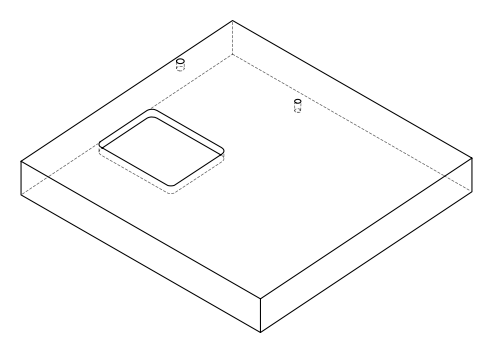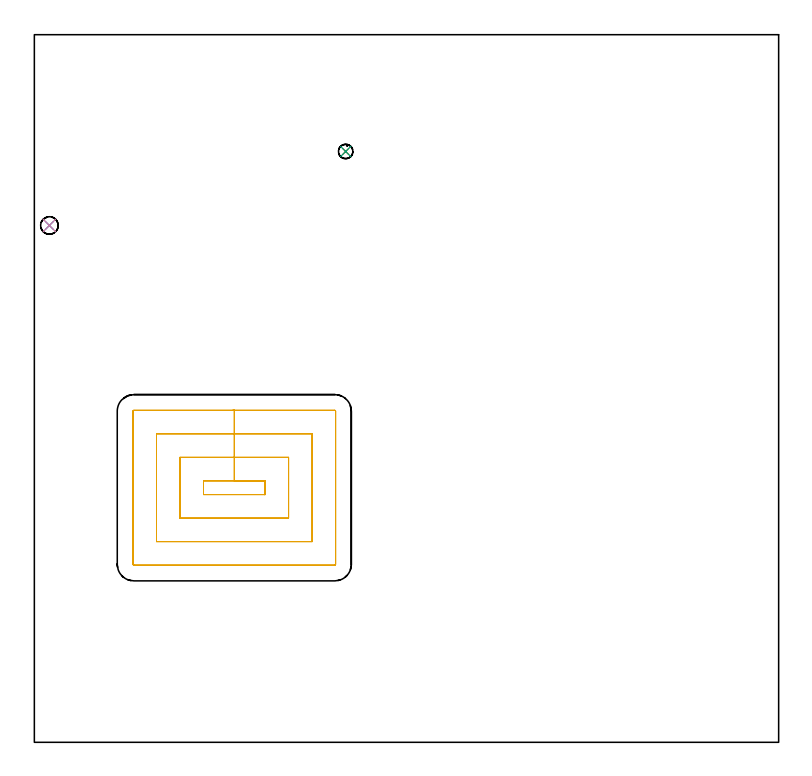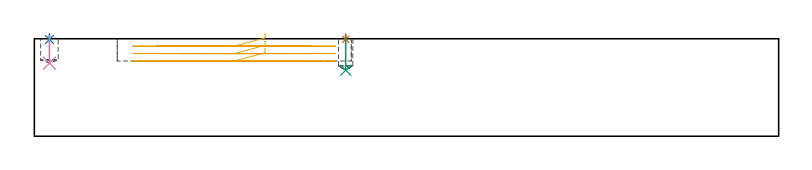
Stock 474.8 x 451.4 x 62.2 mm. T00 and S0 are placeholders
(PLAN: 5 operations, 3 tool changes, 7.5 min)
(1 SPOT_DRILL | STEP1POCKET | NXT0321_9005460120000 | 0.03 min | 1 mm3)
(2 SPOT_DRILL_1 | STEP1POCKET_1 | NXT0321_9005460120000 | 0.03 min | 1 mm3)
(3 DRILL_BLIND_HOLE_INTO_CENTER | STEP1POCKET | UGT0301_207 | 0.09 min | 1204 mm3)
(4 DRILL_BLIND_HOLE_INTO_CENTER_1 | STEP1POCKET_1 | NXT0301_083 | 0.07 min | 1395 mm3)
(5 MILL_RECTANGULAR_POCKET | POCKET_RECTANGULAR_STRAIGHT | UGT0201_104 | Follow Part, ap 5, ae 75% | 7.27 min | 250544 mm3)
(TOOL NXT0321_9005460120000 | NC Spot Drill, 142deg, 12mm, Carbide, Uncoated | D12 PA142 FL30 Z2)
(TOOL UGT0301_207 | Twist Drill 9.2 mm | D9.2 PA118 FL80 Z2)
(TOOL NXT0301_083 | Carbide Drill 11.2mm [860.1-1120-056A1-MM 2214] | D11.2 PA140 FL72 Z2)
(TOOL UGT0201_104 | End Mill 20 mm | D20 FL22 Z2)
(OP 1 SPOT_DRILL)
G17 G21 G94 G90
T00 M6
G54
G17 G0 G90 X198.6 Y376.9 S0 M3
G43 Z72.2 H0
G94 G81 G98 Z61.804 F250. R65.2
G80
M5
M2
(OP 2 SPOT_DRILL_1)
G17 G21 G94 G90
T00 M6
G54
G17 G0 G90 X9.6 Y329.7 S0 M3
G43 Z72.2 H0
G94 G81 G98 Z61.718 F250. R65.2
G80
M5
M2
(OP 3 DRILL_BLIND_HOLE_INTO_CENTER)
G17 G21 G94 G90
T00 M6
G54
G17 G0 G90 X198.6 Y376.9 S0 M3
G43 Z72.2 H0
G94 G81 G98 Z42.1 F250. R64.2
G80
M5
M2
(OP 4 DRILL_BLIND_HOLE_INTO_CENTER_1)
G17 G21 G94 G90
T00 M6
G54
G17 G0 G90 X9.6 Y329.7 S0 M3
G43 Z72.2 H1
G94 G81 G98 Z46.6 F250. R64.2
G80
M5
M2
(OP 5 MILL_RECTANGULAR_POCKET)
G17 G21 G94 G90
T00 M6
G54
G17 G0 G90 X146.789 Y158. S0 M3
G43 Z72.2 H0
Z65.2
G94 G1 X147.2 Z65.09 F250.
Y166.8 Z62.732
X127.55 Z57.467
X107.9 F500.
Y158.
X147.2
Y166.8
X127.55
Y181.8
X92.9
Y143.
X162.2
Y181.8
X127.55
Y196.8
X77.9
Y128.
X177.2
Y196.8
X127.55
Y211.8
X63.5
G3 X62.9 Y211.2 R0.6
G1 Y113.6
G3 X63.5 Y113. R0.6
G1 X191.6
G3 X192.2 Y113.6 R0.6
G1 Y211.2
G3 X191.6 Y211.8 R0.6
G1 X127.55
X126.55
G0 X146.789 Y158. Z60.467
G1 X147.2 Z60.356 F250.
Y166.8 Z57.999
X127.55 Z52.733
X107.9 F500.
Y158.
X147.2
Y166.8
X127.55
Y181.8
X92.9
Y143.
X162.2
Y181.8
X127.55
Y196.8
X77.9
Y128.
X177.2
Y196.8
X127.55
Y211.8
X63.5
G3 X62.9 Y211.2 R0.6
G1 Y113.6
G3 X63.5 Y113. R0.6
G1 X191.6
G3 X192.2 Y113.6 R0.6
G1 Y211.2
G3 X191.6 Y211.8 R0.6
G1 X127.55
X126.55
G0 X146.789 Y158. Z55.733
G1 X147.2 Z55.623 F250.
Y166.8 Z53.265
X127.55 Z48.
X107.9 F500.
Y158.
X147.2
Y166.8
X127.55
Y181.8
X92.9
Y143.
X162.2
Y181.8
X127.55
Y196.8
X77.9
Y128.
X177.2
Y196.8
X127.55
Y211.8
X63.5
G3 X62.9 Y211.2 R0.6
G1 Y113.6
G3 X63.5 Y113. R0.6
G1 X191.6
G3 X192.2 Y113.6 R0.6
G1 Y211.2
G3 X191.6 Y211.8 R0.6
G1 X127.55
X126.55
G0 Z72.2
M5
M2
